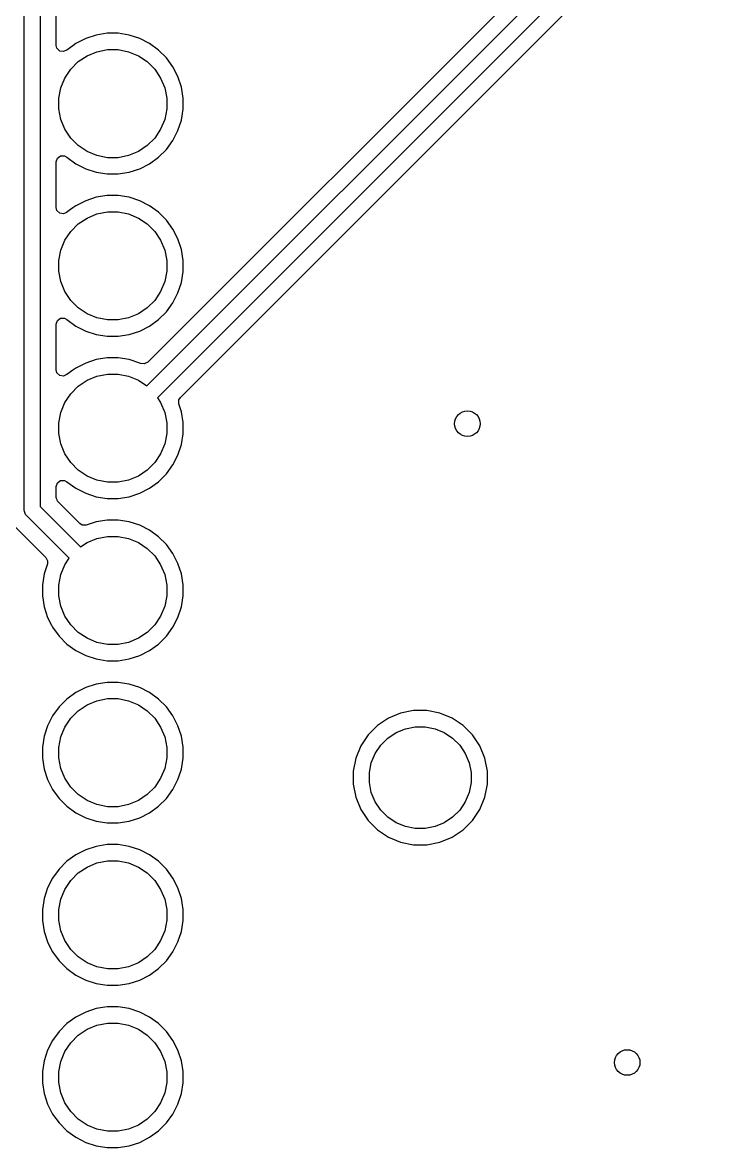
# Model space of a CAD drawing. Extents: x 0 to 130, y -140 to 0.
# Drawn here: x 8.04 to 19.02, y -81.33 to -63.72 of the extents above; entities that cross this region are included whole.
import ezdxf

# ---------------------------------------------------------------- set-up
doc = ezdxf.new("R2010")
doc.units = 0
doc.layers.add('BLACK', color=7, linetype='CONTINUOUS')

msp = doc.modelspace()

# ---------------------------------------------------------------- linework, layer by layer
at = {"layer": 'BLACK', "linetype": 'CONTINUOUS'}
for p, q in [((9.98147, -69.407753), (28.291612, -51.097612)), ((27.754459, -51.280504), (9.997759, -69.037202)), ((28.431776, -51.311), (10.149096, -69.593679)), ((10.507768, -69.589267), (28.506541, -51.590496)), ((8.0658, -71.3508), (8.0658, -53.0872)), ((8.3158, -53.138976), (8.3158, -71.299023)), ((8.5663, -64.078351), (8.5663, -63.361649)), ((9.192293, -63.916598), (9.027561, -63.970123)), ((9.192297, -63.916597), (9.192293, -63.916598)), ((9.363386, -63.8895), (9.192297, -63.916597)), ((9.363389, -63.8895), (9.363386, -63.8895)), ((9.536611, -63.8895), (9.363389, -63.8895)), ((9.536614, -63.8895), (9.536611, -63.8895)), ((9.707702, -63.916597), (9.536614, -63.8895)), ((9.707706, -63.916598), (9.707702, -63.916597)), ((9.872438, -63.970123), (9.707706, -63.916598)), ((8.57709, -64.123296), (8.5663, -64.078351)), ((8.825413, -64.083496), (8.733072, -64.150586)), ((8.873214, -64.048766), (8.825413, -64.083496)), ((9.027558, -63.970125), (8.873214, -64.048766)), ((9.027561, -63.970123), (9.027558, -63.970125)), ((9.872441, -63.970125), (9.872438, -63.970123)), ((10.026785, -64.048766), (9.872441, -63.970125)), ((10.026787, -64.048767), (10.026785, -64.048766)), ((10.026788, -64.048768), (10.026787, -64.048767)), ((10.166928, -64.150586), (10.026788, -64.048768)), ((8.620355, -64.166561), (8.57709, -64.123296)), ((8.680787, -64.176132), (8.620355, -64.166561)), ((8.728858, -64.151639), (8.680787, -64.176132)), ((8.730115, -64.153111), (8.728858, -64.151639)), ((8.733063, -64.150593), (8.730115, -64.153111)), ((8.73307, -64.150587), (8.733063, -64.150593)), ((8.733072, -64.150586), (8.73307, -64.150587)), ((8.910766, -64.332941), (9.049313, -64.240367)), ((9.049313, -64.240367), (9.203258, -64.176601)), ((9.203258, -64.176601), (9.366685, -64.144093)), ((9.366685, -64.144093), (9.533315, -64.144093)), ((9.533315, -64.144093), (9.696742, -64.176601)), ((9.696742, -64.176601), (9.850687, -64.240367)), ((9.850687, -64.240367), (9.989234, -64.332941)), ((10.289414, -64.273072), (10.166928, -64.150586)), ((10.391232, -64.413212), (10.289414, -64.273072)), ((8.700367, -64.589313), (8.792941, -64.450766)), ((8.792941, -64.450766), (8.910766, -64.332941)), ((9.989234, -64.332941), (10.107059, -64.450766)), ((10.107059, -64.450766), (10.199633, -64.589313)), ((10.469873, -64.567555), (10.391232, -64.413212)), ((8.636601, -64.743258), (8.700367, -64.589313)), ((10.199633, -64.589313), (10.263399, -64.743258)), ((10.469873, -64.567557), (10.469873, -64.567555)), ((10.469874, -64.567558), (10.469873, -64.567557)), ((10.469876, -64.567561), (10.469874, -64.567558)), ((10.523401, -64.732293), (10.469876, -64.567561)), ((8.604093, -64.906685), (8.636601, -64.743258)), ((10.263399, -64.743258), (10.295907, -64.906685)), ((10.523402, -64.732297), (10.523401, -64.732293)), ((10.5505, -64.903385), (10.523402, -64.732297)), ((8.604093, -65.073315), (8.604093, -64.906685)), ((10.295907, -64.906685), (10.295907, -65.073315)), ((10.5505, -65.076614), (10.5505, -64.903385)), ((8.636601, -65.236742), (8.604093, -65.073315)), ((10.295907, -65.073315), (10.263399, -65.236742)), ((10.523402, -65.247702), (10.5505, -65.076614)), ((8.700367, -65.390687), (8.636601, -65.236742)), ((10.263399, -65.236742), (10.199633, -65.390687)), ((10.469876, -65.412438), (10.523401, -65.247706)), ((10.523401, -65.247706), (10.523402, -65.247702)), ((8.792941, -65.529234), (8.700367, -65.390687)), ((10.199633, -65.390687), (10.107059, -65.529234)), ((10.391232, -65.566788), (10.469873, -65.412445)), ((10.469873, -65.412445), (10.469874, -65.41244)), ((10.469874, -65.41244), (10.469876, -65.412438)), ((8.910766, -65.647059), (8.792941, -65.529234)), ((9.049313, -65.739633), (8.910766, -65.647059)), ((9.989234, -65.647059), (9.850687, -65.739633)), ((10.107059, -65.529234), (9.989234, -65.647059)), ((10.289414, -65.706928), (10.391232, -65.566788)), ((8.5663, -65.901649), (8.585207, -65.843458)), ((8.585207, -65.843458), (8.634707, -65.807494)), ((8.634707, -65.807494), (8.695893, -65.807494)), ((8.695893, -65.807494), (8.729231, -65.827923)), ((8.729231, -65.827923), (8.730115, -65.826889)), ((8.730115, -65.826889), (8.733063, -65.829406)), ((8.733063, -65.829406), (8.733066, -65.829408)), ((8.733066, -65.829408), (8.733072, -65.829414)), ((8.733072, -65.829414), (8.873212, -65.931232)), ((9.203258, -65.803399), (9.049313, -65.739633)), ((9.366685, -65.835907), (9.203258, -65.803399)), ((9.533315, -65.835907), (9.366685, -65.835907)), ((9.696742, -65.803399), (9.533315, -65.835907)), ((9.850687, -65.739633), (9.696742, -65.803399)), ((10.026788, -65.931232), (10.166928, -65.829414)), ((10.166928, -65.829414), (10.289414, -65.706928)), ((8.5663, -66.618351), (8.5663, -65.901649)), ((8.873212, -65.931232), (9.027555, -66.009873)), ((9.027555, -66.009873), (9.027557, -66.009873)), ((9.027557, -66.009873), (9.027558, -66.009874)), ((9.027558, -66.009874), (9.027561, -66.009876)), ((9.027561, -66.009876), (9.192293, -66.063401)), ((9.707706, -66.063401), (9.872438, -66.009876)), ((9.872438, -66.009876), (9.87244, -66.009874)), ((9.87244, -66.009874), (9.872445, -66.009873)), ((9.872445, -66.009873), (10.026788, -65.931232)), ((9.192293, -66.063401), (9.192297, -66.063402)), ((9.192297, -66.063402), (9.363386, -66.0905)), ((9.363386, -66.0905), (9.363389, -66.0905)), ((9.363389, -66.0905), (9.536614, -66.0905)), ((9.536614, -66.0905), (9.707702, -66.063402)), ((9.707702, -66.063402), (9.707706, -66.063401)), ((9.027558, -66.510125), (8.873214, -66.588766)), ((9.027561, -66.510123), (9.027558, -66.510125)), ((9.192293, -66.456598), (9.027561, -66.510123)), ((9.192297, -66.456597), (9.192293, -66.456598)), ((9.363386, -66.4295), (9.192297, -66.456597)), ((9.363389, -66.4295), (9.363386, -66.4295)), ((9.536611, -66.4295), (9.363389, -66.4295)), ((9.536614, -66.4295), (9.536611, -66.4295)), ((9.707702, -66.456597), (9.536614, -66.4295)), ((9.707706, -66.456598), (9.707702, -66.456597)), ((9.872438, -66.510123), (9.707706, -66.456598)), ((9.872441, -66.510125), (9.872438, -66.510123)), ((10.026785, -66.588766), (9.872441, -66.510125)), ((8.57709, -66.663296), (8.5663, -66.618351)), ((8.620355, -66.706561), (8.57709, -66.663296)), ((8.680787, -66.716132), (8.620355, -66.706561)), ((8.728858, -66.691639), (8.680787, -66.716132)), ((8.730115, -66.693111), (8.728858, -66.691639)), ((8.733063, -66.690593), (8.730115, -66.693111)), ((8.73307, -66.690587), (8.733063, -66.690593)), ((8.733072, -66.690586), (8.73307, -66.690587)), ((8.825413, -66.623496), (8.733072, -66.690586)), ((8.873214, -66.588766), (8.825413, -66.623496)), ((9.049313, -66.780367), (9.203258, -66.716601)), ((9.203258, -66.716601), (9.366685, -66.684093)), ((9.366685, -66.684093), (9.533315, -66.684093)), ((9.533315, -66.684093), (9.696742, -66.716601)), ((9.696742, -66.716601), (9.850687, -66.780367)), ((10.026787, -66.588767), (10.026785, -66.588766)), ((10.026788, -66.588768), (10.026787, -66.588767)), ((10.166928, -66.690586), (10.026788, -66.588768)), ((10.289414, -66.813072), (10.166928, -66.690586)), ((8.792941, -66.990766), (8.910766, -66.872941)), ((8.910766, -66.872941), (9.049313, -66.780367)), ((9.850687, -66.780367), (9.989234, -66.872941)), ((9.989234, -66.872941), (10.107059, -66.990766)), ((10.391232, -66.953212), (10.289414, -66.813072)), ((8.700367, -67.129313), (8.792941, -66.990766)), ((10.107059, -66.990766), (10.199633, -67.129313)), ((10.469873, -67.107555), (10.391232, -66.953212)), ((8.636601, -67.283258), (8.700367, -67.129313)), ((10.199633, -67.129313), (10.263399, -67.283258)), ((10.469873, -67.107557), (10.469873, -67.107555)), ((10.469874, -67.107558), (10.469873, -67.107557)), ((10.469876, -67.107561), (10.469874, -67.107558)), ((10.523401, -67.272293), (10.469876, -67.107561)), ((8.604093, -67.446685), (8.636601, -67.283258)), ((8.604093, -67.613315), (8.604093, -67.446685)), ((10.263399, -67.283258), (10.295907, -67.446685)), ((10.295907, -67.446685), (10.295907, -67.613315)), ((10.523402, -67.272297), (10.523401, -67.272293)), ((10.5505, -67.443385), (10.523402, -67.272297)), ((10.5505, -67.616614), (10.5505, -67.443385)), ((8.636601, -67.776742), (8.604093, -67.613315)), ((10.295907, -67.613315), (10.263399, -67.776742)), ((10.523402, -67.787702), (10.5505, -67.616614)), ((8.700367, -67.930687), (8.636601, -67.776742)), ((10.263399, -67.776742), (10.199633, -67.930687)), ((10.469876, -67.952438), (10.523401, -67.787706)), ((10.523401, -67.787706), (10.523402, -67.787702)), ((8.792941, -68.069234), (8.700367, -67.930687)), ((10.199633, -67.930687), (10.107059, -68.069234)), ((10.391232, -68.106788), (10.469873, -67.952445)), ((10.469873, -67.952445), (10.469874, -67.95244)), ((10.469874, -67.95244), (10.469876, -67.952438)), ((8.910766, -68.187059), (8.792941, -68.069234)), ((10.107059, -68.069234), (9.989234, -68.187059)), ((10.289414, -68.246928), (10.391232, -68.106788)), ((9.049313, -68.279633), (8.910766, -68.187059)), ((9.203258, -68.343399), (9.049313, -68.279633)), ((9.850687, -68.279633), (9.696742, -68.343399)), ((9.989234, -68.187059), (9.850687, -68.279633)), ((10.166928, -68.369414), (10.289414, -68.246928)), ((8.5663, -68.441649), (8.585207, -68.383458)), ((8.5663, -69.158351), (8.5663, -68.441649)), ((8.585207, -68.383458), (8.634707, -68.347494)), ((8.634707, -68.347494), (8.695893, -68.347494)), ((8.695893, -68.347494), (8.729231, -68.367923)), ((8.729231, -68.367923), (8.730115, -68.366889)), ((8.730115, -68.366889), (8.733063, -68.369406)), ((8.733063, -68.369406), (8.733066, -68.369408)), ((8.733066, -68.369408), (8.733072, -68.369414)), ((8.733072, -68.369414), (8.873212, -68.471232)), ((8.873212, -68.471232), (9.027555, -68.549873)), ((9.366685, -68.375907), (9.203258, -68.343399)), ((9.533315, -68.375907), (9.366685, -68.375907)), ((9.696742, -68.343399), (9.533315, -68.375907)), ((9.872445, -68.549873), (10.026788, -68.471232)), ((10.026788, -68.471232), (10.166928, -68.369414)), ((9.027555, -68.549873), (9.027557, -68.549873)), ((9.027557, -68.549873), (9.027558, -68.549874)), ((9.027558, -68.549874), (9.027561, -68.549876)), ((9.027561, -68.549876), (9.192293, -68.603401)), ((9.192293, -68.603401), (9.192297, -68.603402)), ((9.192297, -68.603402), (9.363386, -68.6305)), ((9.363386, -68.6305), (9.363389, -68.6305)), ((9.363389, -68.6305), (9.536614, -68.6305)), ((9.536614, -68.6305), (9.707702, -68.603402)), ((9.707702, -68.603402), (9.707706, -68.603401)), ((9.707706, -68.603401), (9.872438, -68.549876)), ((9.872438, -68.549876), (9.87244, -68.549874)), ((9.87244, -68.549874), (9.872445, -68.549873)), ((9.192293, -68.996598), (9.027561, -69.050123)), ((9.192297, -68.996597), (9.192293, -68.996598)), ((9.363386, -68.9695), (9.192297, -68.996597)), ((9.363389, -68.9695), (9.363386, -68.9695)), ((9.536611, -68.9695), (9.363389, -68.9695)), ((9.536614, -68.9695), (9.536611, -68.9695)), ((9.707702, -68.996597), (9.536614, -68.9695)), ((9.707706, -68.996598), (9.707702, -68.996597)), ((9.872438, -69.050123), (9.707706, -68.996598)), ((8.57709, -69.203296), (8.5663, -69.158351)), ((8.620355, -69.246561), (8.57709, -69.203296)), ((8.825412, -69.163497), (8.733072, -69.230586)), ((8.873214, -69.128766), (8.825412, -69.163497)), ((9.027558, -69.050125), (8.873214, -69.128766)), ((9.027561, -69.050123), (9.027558, -69.050125)), ((9.872447, -69.050127), (9.872438, -69.050123)), ((9.882811, -69.055408), (9.872447, -69.050127)), ((9.943242, -69.064979), (9.882811, -69.055408)), ((9.997759, -69.037202), (9.943242, -69.064979)), ((8.680787, -69.256132), (8.620355, -69.246561)), ((8.728858, -69.231639), (8.680787, -69.256132)), ((8.730115, -69.233111), (8.728858, -69.231639)), ((8.733063, -69.230593), (8.730115, -69.233111)), ((8.73307, -69.230587), (8.733063, -69.230593)), ((8.733072, -69.230586), (8.73307, -69.230587)), ((8.910766, -69.412941), (9.049313, -69.320367)), ((9.049313, -69.320367), (9.203258, -69.256601)), ((9.203258, -69.256601), (9.366685, -69.224093)), ((9.366685, -69.224093), (9.533315, -69.224093)), ((9.533315, -69.224093), (9.696742, -69.256601)), ((9.696742, -69.256601), (9.850687, -69.320367)), ((9.850687, -69.320367), (9.98147, -69.407753)), ((8.700367, -69.669313), (8.792941, -69.530766)), ((8.792941, -69.530766), (8.910766, -69.412941)), ((8.636601, -69.823258), (8.700367, -69.669313)), ((10.149096, -69.593679), (10.199633, -69.669313)), ((10.199633, -69.669313), (10.263399, -69.823258)), ((10.483619, -69.628677), (10.507768, -69.589267)), ((10.48362, -69.689862), (10.483619, -69.628677)), ((10.523401, -69.812293), (10.48362, -69.689862)), ((8.604093, -69.986685), (8.636601, -69.823258)), ((10.263399, -69.823258), (10.295907, -69.986685)), ((10.523402, -69.812297), (10.523401, -69.812293)), ((10.5505, -69.983385), (10.523402, -69.812297)), ((8.604093, -70.153315), (8.604093, -69.986685)), ((10.295907, -69.986685), (10.295907, -70.153315)), ((10.5505, -70.156614), (10.5505, -69.983385)), ((8.636601, -70.316742), (8.604093, -70.153315)), ((10.295907, -70.153315), (10.263399, -70.316742)), ((10.523402, -70.327702), (10.5505, -70.156614)), ((8.700367, -70.470687), (8.636601, -70.316742)), ((10.263399, -70.316742), (10.199633, -70.470687)), ((10.469876, -70.492438), (10.523401, -70.327706)), ((10.523401, -70.327706), (10.523402, -70.327702)), ((8.792941, -70.609234), (8.700367, -70.470687)), ((8.910766, -70.727059), (8.792941, -70.609234)), ((10.107059, -70.609234), (9.989234, -70.727059)), ((10.199633, -70.470687), (10.107059, -70.609234)), ((10.391232, -70.646788), (10.469873, -70.492445)), ((10.469873, -70.492445), (10.469874, -70.49244)), ((10.469874, -70.49244), (10.469876, -70.492438)), ((9.049313, -70.819633), (8.910766, -70.727059)), ((9.989234, -70.727059), (9.850687, -70.819633)), ((10.166928, -70.909414), (10.289414, -70.786928)), ((10.289414, -70.786928), (10.391232, -70.646788)), ((8.5663, -70.981649), (8.585207, -70.923458)), ((8.585207, -70.923458), (8.634707, -70.887494)), ((8.634707, -70.887494), (8.695893, -70.887494)), ((8.695893, -70.887494), (8.729231, -70.907923)), ((8.729231, -70.907923), (8.730115, -70.906889)), ((8.730115, -70.906889), (8.733063, -70.909406)), ((8.733063, -70.909406), (8.733066, -70.909408)), ((8.733066, -70.909408), (8.733072, -70.909414)), ((8.733072, -70.909414), (8.873212, -71.011232)), ((9.203258, -70.883399), (9.049313, -70.819633)), ((9.366685, -70.915907), (9.203258, -70.883399)), ((9.533315, -70.915907), (9.366685, -70.915907)), ((9.696742, -70.883399), (9.533315, -70.915907)), ((9.850687, -70.819633), (9.696742, -70.883399)), ((10.026788, -71.011232), (10.166928, -70.909414)), ((8.5663, -71.154255), (8.5663, -70.981649)), ((8.873212, -71.011232), (9.027555, -71.089873)), ((9.027555, -71.089873), (9.027557, -71.089873)), ((9.027557, -71.089873), (9.027558, -71.089874)), ((9.027558, -71.089874), (9.027561, -71.089876)), ((9.027561, -71.089876), (9.192293, -71.143401)), ((9.192293, -71.143401), (9.192297, -71.143402)), ((9.192297, -71.143402), (9.363386, -71.1705)), ((9.536614, -71.1705), (9.707702, -71.143402)), ((9.707702, -71.143402), (9.707706, -71.143401)), ((9.707706, -71.143401), (9.872438, -71.089876)), ((9.872438, -71.089876), (9.87244, -71.089874)), ((9.87244, -71.089874), (9.872445, -71.089873)), ((9.872445, -71.089873), (10.026788, -71.011232)), ((8.3158, -71.299023), (8.946104, -71.929328)), ((8.567519, -71.169742), (8.5663, -71.154255)), ((8.578042, -71.190396), (8.567519, -71.169742)), ((8.585207, -71.212446), (8.578042, -71.190396)), ((8.59167, -71.217141), (8.585207, -71.212446)), ((8.595296, -71.224258), (8.59167, -71.217141)), ((8.771272, -71.400235), (8.595296, -71.224258)), ((9.363386, -71.1705), (9.363389, -71.1705)), ((9.363389, -71.1705), (9.536614, -71.1705)), ((8.068202, -71.375186), (8.0658, -71.3508)), ((8.086866, -71.420246), (8.068202, -71.375186)), ((8.086871, -71.420251), (8.086866, -71.420246)), ((8.102412, -71.439188), (8.086871, -71.420251)), ((8.769328, -72.106104), (8.102412, -71.439188)), ((8.934546, -71.563509), (8.771272, -71.400235)), ((7.890326, -71.581363), (8.202035, -71.893072)), ((8.973957, -71.587661), (8.934546, -71.563509)), ((9.035143, -71.587661), (8.973957, -71.587661)), ((9.192301, -71.536597), (9.035143, -71.587661)), ((9.363386, -71.5095), (9.192301, -71.536597)), ((9.363389, -71.5095), (9.363386, -71.5095)), ((9.536611, -71.5095), (9.363389, -71.5095)), ((9.536614, -71.5095), (9.536611, -71.5095)), ((9.707702, -71.536597), (9.536614, -71.5095)), ((9.707706, -71.536598), (9.707702, -71.536597)), ((9.872438, -71.590123), (9.707706, -71.536598)), ((9.872441, -71.590125), (9.872438, -71.590123)), ((10.026785, -71.668766), (9.872441, -71.590125)), ((10.026787, -71.668767), (10.026785, -71.668766)), ((10.026788, -71.668768), (10.026787, -71.668767)), ((10.166928, -71.770586), (10.026788, -71.668768)), ((9.049313, -71.860367), (9.203258, -71.796601)), ((9.203258, -71.796601), (9.366685, -71.764093)), ((9.366685, -71.764093), (9.533315, -71.764093)), ((9.533315, -71.764093), (9.696742, -71.796601)), ((9.696742, -71.796601), (9.850687, -71.860367)), ((10.289414, -71.893072), (10.166928, -71.770586)), ((8.202035, -71.893072), (8.40351, -72.094547)), ((8.946104, -71.929328), (9.049313, -71.860367)), ((9.850687, -71.860367), (9.989234, -71.952941)), ((9.989234, -71.952941), (10.107059, -72.070766)), ((10.391232, -72.033212), (10.289414, -71.893072)), ((8.427661, -72.195144), (8.376597, -72.352301)), ((8.40351, -72.094547), (8.431287, -72.149064)), ((8.431287, -72.149064), (8.427661, -72.195144)), ((8.700367, -72.209313), (8.769328, -72.106104)), ((10.107059, -72.070766), (10.199633, -72.209313)), ((10.469873, -72.187555), (10.391232, -72.033212)), ((10.469873, -72.187557), (10.469873, -72.187555)), ((10.469874, -72.187558), (10.469873, -72.187557)), ((10.469876, -72.187561), (10.469874, -72.187558)), ((10.523401, -72.352293), (10.469876, -72.187561)), ((8.376597, -72.352301), (8.3495, -72.523385)), ((8.604093, -72.526685), (8.636601, -72.363258)), ((8.636601, -72.363258), (8.700367, -72.209313)), ((10.199633, -72.209313), (10.263399, -72.363258)), ((10.263399, -72.363258), (10.295907, -72.526685)), ((10.523402, -72.352297), (10.523401, -72.352293)), ((10.5505, -72.523385), (10.523402, -72.352297)), ((8.3495, -72.523385), (8.3495, -72.696614)), ((8.604093, -72.693315), (8.604093, -72.526685)), ((10.295907, -72.526685), (10.295907, -72.693315)), ((10.5505, -72.696614), (10.5505, -72.523385)), ((8.3495, -72.696614), (8.376597, -72.867702)), ((8.636601, -72.856742), (8.604093, -72.693315)), ((10.295907, -72.693315), (10.263399, -72.856742)), ((10.523402, -72.867702), (10.5505, -72.696614)), ((8.376597, -72.867702), (8.376598, -72.867706)), ((8.376598, -72.867706), (8.430123, -73.032438)), ((8.700367, -73.010687), (8.636601, -72.856742)), ((10.263399, -72.856742), (10.199633, -73.010687)), ((10.469876, -73.032438), (10.523401, -72.867706)), ((10.523401, -72.867706), (10.523402, -72.867702)), ((8.430123, -73.032438), (8.430125, -73.032441)), ((8.430125, -73.032441), (8.490903, -73.151727)), ((8.792941, -73.149234), (8.700367, -73.010687)), ((10.199633, -73.010687), (10.107059, -73.149234)), ((10.391232, -73.186788), (10.469873, -73.032445)), ((10.469873, -73.032445), (10.469874, -73.03244)), ((10.469874, -73.03244), (10.469876, -73.032438)), ((8.490903, -73.151727), (8.508768, -73.186788)), ((8.508768, -73.186788), (8.610586, -73.326928)), ((8.910766, -73.267059), (8.792941, -73.149234)), ((10.107059, -73.149234), (9.989234, -73.267059)), ((10.289414, -73.326928), (10.391232, -73.186788)), ((8.610586, -73.326928), (8.733072, -73.449414)), ((9.049313, -73.359633), (8.910766, -73.267059)), ((9.203258, -73.423399), (9.049313, -73.359633)), ((9.366685, -73.455907), (9.203258, -73.423399)), ((9.696742, -73.423399), (9.533315, -73.455907)), ((9.850687, -73.359633), (9.696742, -73.423399)), ((9.989234, -73.267059), (9.850687, -73.359633)), ((10.166928, -73.449414), (10.289414, -73.326928)), ((8.733072, -73.449414), (8.873212, -73.551232)), ((8.873212, -73.551232), (9.027555, -73.629873)), ((9.533315, -73.455907), (9.366685, -73.455907)), ((9.872445, -73.629873), (10.026788, -73.551232)), ((10.026788, -73.551232), (10.166928, -73.449414)), ((9.027555, -73.629873), (9.027557, -73.629873)), ((9.027557, -73.629873), (9.027558, -73.629874)), ((9.027558, -73.629874), (9.027561, -73.629876)), ((9.027561, -73.629876), (9.192293, -73.683401)), ((9.192293, -73.683401), (9.192297, -73.683402)), ((9.192297, -73.683402), (9.363386, -73.7105)), ((9.363386, -73.7105), (9.363389, -73.7105)), ((9.363389, -73.7105), (9.536614, -73.7105)), ((9.536614, -73.7105), (9.707702, -73.683402)), ((9.707702, -73.683402), (9.707706, -73.683401)), ((9.707706, -73.683401), (9.872438, -73.629876)), ((9.872438, -73.629876), (9.87244, -73.629874)), ((9.87244, -73.629874), (9.872445, -73.629873)), ((9.027558, -74.130125), (8.873214, -74.208766)), ((9.027561, -74.130123), (9.027558, -74.130125)), ((9.192293, -74.076598), (9.027561, -74.130123)), ((9.192297, -74.076597), (9.192293, -74.076598)), ((9.363386, -74.0495), (9.192297, -74.076597)), ((9.363389, -74.0495), (9.363386, -74.0495)), ((9.536611, -74.0495), (9.363389, -74.0495)), ((9.536614, -74.0495), (9.536611, -74.0495)), ((9.707702, -74.076597), (9.536614, -74.0495)), ((9.707706, -74.076598), (9.707702, -74.076597)), ((9.872438, -74.130123), (9.707706, -74.076598)), ((9.872441, -74.130125), (9.872438, -74.130123)), ((10.026785, -74.208766), (9.872441, -74.130125)), ((8.733073, -74.310585), (8.610585, -74.433073)), ((8.873214, -74.208766), (8.733073, -74.310585)), ((9.203258, -74.336601), (9.366685, -74.304093)), ((9.366685, -74.304093), (9.533315, -74.304093)), ((9.533315, -74.304093), (9.696742, -74.336601)), ((10.026787, -74.208767), (10.026785, -74.208766)), ((10.026788, -74.208768), (10.026787, -74.208767)), ((10.166928, -74.310586), (10.026788, -74.208768)), ((10.289414, -74.433072), (10.166928, -74.310586)), ((8.610585, -74.433073), (8.508766, -74.573214)), ((8.910766, -74.492941), (9.049313, -74.400367)), ((9.049313, -74.400367), (9.203258, -74.336601)), ((9.696742, -74.336601), (9.850687, -74.400367)), ((9.850687, -74.400367), (9.989234, -74.492941)), ((10.391232, -74.573212), (10.289414, -74.433072)), ((14.157932, -74.4903), (13.954981, -74.530669)), ((14.157935, -74.4903), (14.157932, -74.4903)), ((14.364865, -74.4903), (14.157935, -74.4903)), ((14.364867, -74.4903), (14.364865, -74.4903)), ((14.567818, -74.530669), (14.364867, -74.4903)), ((8.508766, -74.573214), (8.430125, -74.727558)), ((8.700367, -74.749313), (8.792941, -74.610766)), ((8.792941, -74.610766), (8.910766, -74.492941)), ((9.989234, -74.492941), (10.107059, -74.610766)), ((10.107059, -74.610766), (10.199633, -74.749313)), ((10.469873, -74.727555), (10.391232, -74.573212)), ((13.763802, -74.609858), (13.591748, -74.72482)), ((13.954981, -74.530669), (13.763802, -74.609858)), ((14.758997, -74.609858), (14.567818, -74.530669)), ((14.931051, -74.72482), (14.758997, -74.609858)), ((8.430123, -74.727561), (8.376598, -74.892293)), ((8.430125, -74.727558), (8.430123, -74.727561)), ((8.636601, -74.903258), (8.700367, -74.749313)), ((10.199633, -74.749313), (10.263399, -74.903258)), ((10.469873, -74.727557), (10.469873, -74.727555)), ((10.469874, -74.727558), (10.469873, -74.727557)), ((10.469876, -74.727561), (10.469874, -74.727558)), ((10.523401, -74.892293), (10.469876, -74.727561)), ((13.591748, -74.72482), (13.44542, -74.871148)), ((13.753885, -74.922392), (13.884283, -74.835263)), ((13.884283, -74.835263), (14.029172, -74.775248)), ((14.029172, -74.775248), (14.182986, -74.744652)), ((14.182986, -74.744652), (14.339814, -74.744652)), ((14.339814, -74.744652), (14.493628, -74.775248)), ((14.493628, -74.775248), (14.638517, -74.835263)), ((14.638517, -74.835263), (14.768915, -74.922392)), ((14.931055, -74.724823), (14.931051, -74.72482)), ((15.077377, -74.871145), (14.931055, -74.724823)), ((8.376597, -74.892297), (8.3495, -75.063385)), ((8.376598, -74.892293), (8.376597, -74.892297)), ((8.604093, -75.066685), (8.636601, -74.903258)), ((10.263399, -74.903258), (10.295907, -75.066685)), ((10.523402, -74.892297), (10.523401, -74.892293)), ((10.5505, -75.063385), (10.523402, -74.892297)), ((13.44542, -74.871148), (13.330458, -75.043202)), ((13.642992, -75.033285), (13.753885, -74.922392)), ((14.768915, -74.922392), (14.879808, -75.033285)), ((15.192341, -75.043202), (15.077377, -74.871145)), ((8.3495, -75.063385), (8.3495, -75.236614)), ((8.604093, -75.233315), (8.604093, -75.066685)), ((10.295907, -75.066685), (10.295907, -75.233315)), ((10.5505, -75.236614), (10.5505, -75.063385)), ((13.330458, -75.043202), (13.251269, -75.234381)), ((13.495848, -75.308572), (13.555863, -75.163683)), ((13.555863, -75.163683), (13.642992, -75.033285)), ((14.879808, -75.033285), (14.966937, -75.163683)), ((14.966937, -75.163683), (15.026952, -75.308572)), ((15.27153, -75.23438), (15.192341, -75.043202)), ((8.3495, -75.236614), (8.376597, -75.407702)), ((8.636601, -75.396742), (8.604093, -75.233315)), ((10.295907, -75.233315), (10.263399, -75.396742)), ((10.523403, -75.407696), (10.5505, -75.236614)), ((13.251269, -75.234381), (13.2109, -75.437332)), ((13.465252, -75.462386), (13.495848, -75.308572)), ((15.026952, -75.308572), (15.057548, -75.462386)), ((15.3119, -75.437335), (15.27153, -75.23438)), ((8.376597, -75.407702), (8.376598, -75.407706)), ((8.376598, -75.407706), (8.430123, -75.572438)), ((8.700367, -75.550687), (8.636601, -75.396742)), ((10.263399, -75.396742), (10.199633, -75.550687)), ((10.469876, -75.572438), (10.513775, -75.437332)), ((10.513775, -75.437332), (10.523399, -75.407712)), ((10.523399, -75.407712), (10.5234, -75.407704)), ((10.5234, -75.407704), (10.523402, -75.407701)), ((10.523402, -75.407701), (10.523403, -75.407696)), ((13.2109, -75.437332), (13.2109, -75.644267)), ((13.465252, -75.619214), (13.465252, -75.462386)), ((15.057548, -75.462386), (15.057548, -75.619214)), ((15.3119, -75.644265), (15.3119, -75.437335)), ((8.430123, -75.572438), (8.430125, -75.572441)), ((8.430125, -75.572441), (8.477515, -75.665451)), ((8.477515, -75.665451), (8.508768, -75.726788)), ((8.792941, -75.689234), (8.700367, -75.550687)), ((8.910766, -75.807059), (8.792941, -75.689234)), ((10.107059, -75.689234), (9.989234, -75.807059)), ((10.199633, -75.550687), (10.107059, -75.689234)), ((10.391232, -75.726788), (10.469873, -75.572445)), ((10.469873, -75.572445), (10.469874, -75.57244)), ((10.469874, -75.57244), (10.469876, -75.572438)), ((13.2109, -75.644267), (13.251269, -75.847218)), ((13.495848, -75.773028), (13.465252, -75.619214)), ((15.057548, -75.619214), (15.026952, -75.773028)), ((15.27153, -75.84722), (15.3119, -75.644265)), ((8.508768, -75.726788), (8.610586, -75.866928)), ((8.610586, -75.866928), (8.733072, -75.989414)), ((9.049313, -75.899633), (8.910766, -75.807059)), ((9.203258, -75.963399), (9.049313, -75.899633)), ((9.850687, -75.899633), (9.696742, -75.963399)), ((9.989234, -75.807059), (9.850687, -75.899633)), ((10.166928, -75.989414), (10.289414, -75.866928)), ((10.289414, -75.866928), (10.391232, -75.726788)), ((13.251269, -75.847218), (13.330458, -76.038397)), ((13.555863, -75.917917), (13.495848, -75.773028)), ((15.026952, -75.773028), (14.966937, -75.917917)), ((15.192341, -76.038398), (15.27153, -75.84722)), ((8.733072, -75.989414), (8.873212, -76.091232)), ((9.366685, -75.995907), (9.203258, -75.963399)), ((9.533315, -75.995907), (9.366685, -75.995907)), ((9.696742, -75.963399), (9.533315, -75.995907)), ((10.026788, -76.091232), (10.166928, -75.989414)), ((13.330458, -76.038397), (13.330459, -76.038398)), ((13.330459, -76.038398), (13.445423, -76.210455)), ((13.642992, -76.048315), (13.555863, -75.917917)), ((13.753885, -76.159208), (13.642992, -76.048315)), ((14.879808, -76.048315), (14.768915, -76.159208)), ((14.966937, -75.917917), (14.879808, -76.048315)), ((15.077377, -76.210455), (15.192341, -76.038398)), ((8.873212, -76.091232), (9.027555, -76.169873)), ((9.027555, -76.169873), (9.027557, -76.169873)), ((9.027557, -76.169873), (9.027558, -76.169874)), ((9.027558, -76.169874), (9.027561, -76.169876)), ((9.027561, -76.169876), (9.192293, -76.223401)), ((9.192293, -76.223401), (9.192297, -76.223402)), ((9.192297, -76.223402), (9.363386, -76.2505)), ((9.363386, -76.2505), (9.363389, -76.2505)), ((9.363389, -76.2505), (9.536614, -76.2505)), ((9.536614, -76.2505), (9.707702, -76.223402)), ((9.707702, -76.223402), (9.707706, -76.223401)), ((9.707706, -76.223401), (9.872438, -76.169876)), ((9.872438, -76.169876), (9.87244, -76.169874)), ((9.87244, -76.169874), (9.872445, -76.169873)), ((9.872445, -76.169873), (10.026788, -76.091232)), ((13.445423, -76.210455), (13.591745, -76.356777)), ((13.884283, -76.246337), (13.753885, -76.159208)), ((14.029172, -76.306352), (13.884283, -76.246337)), ((14.638517, -76.246337), (14.493628, -76.306352)), ((14.768915, -76.159208), (14.638517, -76.246337)), ((14.931055, -76.356777), (15.077377, -76.210455)), ((13.591745, -76.356777), (13.763802, -76.471741)), ((14.182986, -76.336948), (14.029172, -76.306352)), ((14.339814, -76.336948), (14.182986, -76.336948)), ((14.493628, -76.306352), (14.339814, -76.336948)), ((14.758998, -76.471741), (14.931055, -76.356777)), ((9.363386, -76.5895), (9.192297, -76.616597)), ((9.363389, -76.5895), (9.363386, -76.5895)), ((9.536611, -76.5895), (9.363389, -76.5895)), ((9.536614, -76.5895), (9.536611, -76.5895)), ((9.707702, -76.616597), (9.536614, -76.5895)), ((13.763802, -76.471741), (13.95498, -76.55093)), ((13.95498, -76.55093), (14.157935, -76.5913)), ((14.157935, -76.5913), (14.157936, -76.5913)), ((14.157936, -76.5913), (14.364864, -76.5913)), ((14.364864, -76.5913), (14.364865, -76.5913)), ((14.364865, -76.5913), (14.56782, -76.55093)), ((14.56782, -76.55093), (14.758998, -76.471741)), ((8.873214, -76.748766), (8.733073, -76.850585)), ((9.027558, -76.670125), (8.873214, -76.748766)), ((9.027561, -76.670123), (9.027558, -76.670125)), ((9.192293, -76.616598), (9.027561, -76.670123)), ((9.192297, -76.616597), (9.192293, -76.616598)), ((9.707706, -76.616598), (9.707702, -76.616597)), ((9.872438, -76.670123), (9.707706, -76.616598)), ((9.872441, -76.670125), (9.872438, -76.670123)), ((10.026785, -76.748766), (9.872441, -76.670125)), ((10.026787, -76.748767), (10.026785, -76.748766)), ((10.026788, -76.748768), (10.026787, -76.748767)), ((10.166928, -76.850586), (10.026788, -76.748768)), ((8.733073, -76.850585), (8.610585, -76.973073)), ((8.910766, -77.032941), (9.049313, -76.940367)), ((9.049313, -76.940367), (9.203258, -76.876601)), ((9.203258, -76.876601), (9.366685, -76.844093)), ((9.366685, -76.844093), (9.533315, -76.844093)), ((9.533315, -76.844093), (9.696742, -76.876601)), ((9.696742, -76.876601), (9.850687, -76.940367)), ((9.850687, -76.940367), (9.989234, -77.032941)), ((10.289414, -76.973072), (10.166928, -76.850586)), ((8.508766, -77.113214), (8.430125, -77.267558)), ((8.610585, -76.973073), (8.508766, -77.113214)), ((8.792941, -77.150766), (8.910766, -77.032941)), ((9.989234, -77.032941), (10.107059, -77.150766)), ((10.391232, -77.113212), (10.289414, -76.973072)), ((10.469873, -77.267555), (10.391232, -77.113212)), ((8.430123, -77.267561), (8.376598, -77.432293)), ((8.430125, -77.267558), (8.430123, -77.267561)), ((8.636601, -77.443258), (8.700367, -77.289313)), ((8.700367, -77.289313), (8.792941, -77.150766)), ((10.107059, -77.150766), (10.199633, -77.289313)), ((10.199633, -77.289313), (10.263399, -77.443258)), ((10.469873, -77.267557), (10.469873, -77.267555)), ((10.469874, -77.267558), (10.469873, -77.267557)), ((10.469876, -77.267561), (10.469874, -77.267558)), ((10.523401, -77.432293), (10.469876, -77.267561)), ((8.376597, -77.432297), (8.3495, -77.603385)), ((8.376598, -77.432293), (8.376597, -77.432297)), ((8.604093, -77.606685), (8.636601, -77.443258)), ((10.263399, -77.443258), (10.295907, -77.606685)), ((10.523402, -77.432297), (10.523401, -77.432293)), ((10.5505, -77.603385), (10.523402, -77.432297)), ((8.3495, -77.603385), (8.3495, -77.776614)), ((8.604093, -77.773315), (8.604093, -77.606685)), ((10.295907, -77.606685), (10.295907, -77.773315)), ((10.5505, -77.776614), (10.5505, -77.603385)), ((8.3495, -77.776614), (8.376597, -77.947702)), ((8.636601, -77.936742), (8.604093, -77.773315)), ((10.295907, -77.773315), (10.263399, -77.936742)), ((10.523402, -77.947702), (10.5505, -77.776614)), ((8.376597, -77.947702), (8.376598, -77.947706)), ((8.376598, -77.947706), (8.430123, -78.112438)), ((8.700367, -78.090687), (8.636601, -77.936742)), ((10.263399, -77.936742), (10.199633, -78.090687)), ((10.469876, -78.112438), (10.523401, -77.947706)), ((10.523401, -77.947706), (10.523402, -77.947702)), ((8.430123, -78.112438), (8.430125, -78.112441)), ((8.430125, -78.112441), (8.473425, -78.197424)), ((8.792941, -78.229234), (8.700367, -78.090687)), ((10.199633, -78.090687), (10.107059, -78.229234)), ((10.391232, -78.266788), (10.469873, -78.112445)), ((10.469873, -78.112445), (10.469874, -78.11244)), ((10.469874, -78.11244), (10.469876, -78.112438)), ((8.473425, -78.197424), (8.508768, -78.266788)), ((8.508768, -78.266788), (8.610586, -78.406928)), ((8.910766, -78.347059), (8.792941, -78.229234)), ((9.049313, -78.439633), (8.910766, -78.347059)), ((9.989234, -78.347059), (9.850687, -78.439633)), ((10.107059, -78.229234), (9.989234, -78.347059)), ((10.289414, -78.406928), (10.391232, -78.266788)), ((8.610586, -78.406928), (8.733072, -78.529414)), ((8.733072, -78.529414), (8.873212, -78.631232)), ((9.203258, -78.503399), (9.049313, -78.439633)), ((9.366685, -78.535907), (9.203258, -78.503399)), ((9.533315, -78.535907), (9.366685, -78.535907)), ((9.696742, -78.503399), (9.533315, -78.535907)), ((9.850687, -78.439633), (9.696742, -78.503399)), ((10.026788, -78.631232), (10.166928, -78.529414)), ((10.166928, -78.529414), (10.289414, -78.406928)), ((8.873212, -78.631232), (9.027555, -78.709873)), ((9.027555, -78.709873), (9.027557, -78.709873)), ((9.027557, -78.709873), (9.027558, -78.709874)), ((9.027558, -78.709874), (9.027561, -78.709876)), ((9.027561, -78.709876), (9.192293, -78.763401)), ((9.707706, -78.763401), (9.872438, -78.709876)), ((9.872438, -78.709876), (9.87244, -78.709874)), ((9.87244, -78.709874), (9.872445, -78.709873)), ((9.872445, -78.709873), (10.026788, -78.631232)), ((9.192293, -78.763401), (9.192297, -78.763402)), ((9.192297, -78.763402), (9.363386, -78.7905)), ((9.363386, -78.7905), (9.363389, -78.7905)), ((9.363389, -78.7905), (9.536614, -78.7905)), ((9.536614, -78.7905), (9.707702, -78.763402)), ((9.707702, -78.763402), (9.707706, -78.763401)), ((9.027558, -79.210125), (8.873214, -79.288766)), ((9.027561, -79.210123), (9.027558, -79.210125)), ((9.192293, -79.156598), (9.027561, -79.210123)), ((9.192297, -79.156597), (9.192293, -79.156598)), ((9.363386, -79.1295), (9.192297, -79.156597)), ((9.363389, -79.1295), (9.363386, -79.1295)), ((9.536611, -79.1295), (9.363389, -79.1295)), ((9.536614, -79.1295), (9.536611, -79.1295)), ((9.707702, -79.156597), (9.536614, -79.1295)), ((9.707706, -79.156598), (9.707702, -79.156597)), ((9.872438, -79.210123), (9.707706, -79.156598)), ((9.872441, -79.210125), (9.872438, -79.210123)), ((10.026785, -79.288766), (9.872441, -79.210125)), ((8.733073, -79.390585), (8.610585, -79.513073)), ((8.873214, -79.288766), (8.733073, -79.390585)), ((9.049313, -79.480367), (9.203258, -79.416601)), ((9.203258, -79.416601), (9.366685, -79.384093)), ((9.366685, -79.384093), (9.533315, -79.384093)), ((9.533315, -79.384093), (9.696742, -79.416601)), ((9.696742, -79.416601), (9.850687, -79.480367)), ((10.026787, -79.288767), (10.026785, -79.288766)), ((10.026788, -79.288768), (10.026787, -79.288767)), ((10.166928, -79.390586), (10.026788, -79.288768)), ((10.289414, -79.513072), (10.166928, -79.390586)), ((8.610585, -79.513073), (8.508766, -79.653214)), ((8.792941, -79.690766), (8.910766, -79.572941)), ((8.910766, -79.572941), (9.049313, -79.480367)), ((9.850687, -79.480367), (9.989234, -79.572941)), ((9.989234, -79.572941), (10.107059, -79.690766)), ((10.391232, -79.653212), (10.289414, -79.513072)), ((8.508766, -79.653214), (8.430125, -79.807558)), ((8.700367, -79.829313), (8.792941, -79.690766)), ((10.107059, -79.690766), (10.199633, -79.829313)), ((10.469873, -79.807555), (10.391232, -79.653212)), ((8.430123, -79.807561), (8.376598, -79.972293)), ((8.430125, -79.807558), (8.430123, -79.807561)), ((8.636601, -79.983258), (8.700367, -79.829313)), ((10.199633, -79.829313), (10.263399, -79.983258)), ((10.469873, -79.807557), (10.469873, -79.807555)), ((10.469874, -79.807558), (10.469873, -79.807557)), ((10.469876, -79.807561), (10.469874, -79.807558)), ((10.523401, -79.972293), (10.469876, -79.807561)), ((8.376597, -79.972297), (8.3495, -80.143385)), ((8.376598, -79.972293), (8.376597, -79.972297)), ((8.604093, -80.146685), (8.636601, -79.983258)), ((10.263399, -79.983258), (10.295907, -80.146685)), ((10.523402, -79.972297), (10.523401, -79.972293)), ((10.5505, -80.143385), (10.523402, -79.972297)), ((8.3495, -80.143385), (8.3495, -80.316614)), ((8.604093, -80.313315), (8.604093, -80.146685)), ((10.295907, -80.146685), (10.295907, -80.313315)), ((10.5505, -80.316614), (10.5505, -80.143385)), ((8.3495, -80.316614), (8.376597, -80.487702)), ((8.636601, -80.476742), (8.604093, -80.313315)), ((8.700367, -80.630687), (8.636601, -80.476742)), ((10.263399, -80.476742), (10.199633, -80.630687)), ((10.295907, -80.313315), (10.263399, -80.476742)), ((10.523402, -80.487702), (10.5505, -80.316614)), ((8.376597, -80.487702), (8.376598, -80.487706)), ((8.376598, -80.487706), (8.430123, -80.652438)), ((8.430123, -80.652438), (8.430125, -80.652441)), ((8.430125, -80.652441), (8.430126, -80.652444)), ((8.430126, -80.652444), (8.430127, -80.652445)), ((8.430127, -80.652445), (8.508768, -80.806788)), ((8.792941, -80.769234), (8.700367, -80.630687)), ((10.199633, -80.630687), (10.107059, -80.769234)), ((10.391232, -80.806788), (10.469873, -80.652445)), ((10.469873, -80.652445), (10.469874, -80.65244)), ((10.469874, -80.65244), (10.469876, -80.652438)), ((10.469876, -80.652438), (10.523401, -80.487706)), ((10.523401, -80.487706), (10.523402, -80.487702)), ((8.508768, -80.806788), (8.610586, -80.946928)), ((8.910766, -80.887059), (8.792941, -80.769234)), ((10.107059, -80.769234), (9.989234, -80.887059)), ((10.289414, -80.946928), (10.391232, -80.806788)), ((8.610586, -80.946928), (8.733072, -81.069414)), ((9.049313, -80.979633), (8.910766, -80.887059)), ((9.203258, -81.043399), (9.049313, -80.979633)), ((9.850687, -80.979633), (9.696742, -81.043399)), ((9.989234, -80.887059), (9.850687, -80.979633)), ((10.166928, -81.069414), (10.289414, -80.946928)), ((8.733072, -81.069414), (8.873212, -81.171232)), ((8.873212, -81.171232), (9.027555, -81.249873)), ((9.366685, -81.075907), (9.203258, -81.043399)), ((9.533315, -81.075907), (9.366685, -81.075907)), ((9.696742, -81.043399), (9.533315, -81.075907)), ((9.872445, -81.249873), (10.026788, -81.171232)), ((10.026788, -81.171232), (10.166928, -81.069414)), ((9.027555, -81.249873), (9.027557, -81.249873)), ((9.027557, -81.249873), (9.027558, -81.249874)), ((9.027558, -81.249874), (9.027561, -81.249876)), ((9.027561, -81.249876), (9.192293, -81.303401)), ((9.192293, -81.303401), (9.192297, -81.303402)), ((9.192297, -81.303402), (9.363386, -81.3305)), ((9.363386, -81.3305), (9.363389, -81.3305)), ((9.363389, -81.3305), (9.536614, -81.3305)), ((9.536614, -81.3305), (9.707702, -81.303402)), ((9.707702, -81.303402), (9.707706, -81.303401)), ((9.707706, -81.303401), (9.872438, -81.249876)), ((9.872438, -81.249876), (9.87244, -81.249874)), ((9.87244, -81.249874), (9.872445, -81.249873))]:
    msp.add_line(p, q, dxfattribs=at)
at = {"layer": 'BLACK'}
for centre in [(15, -70), (17.5, -80)]:
    msp.add_circle(centre, 0.2, dxfattribs=at)

doc.saveas('drawing.dxf')
